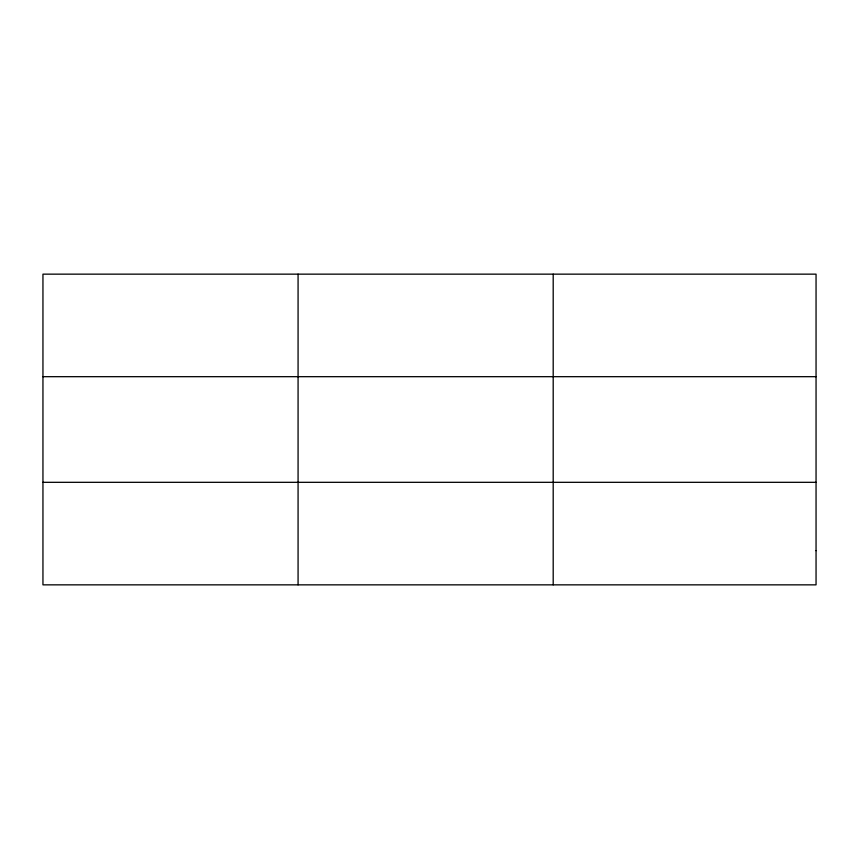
<?xml version="1.0" encoding="UTF-8"?>
<svg xmlns="http://www.w3.org/2000/svg" width="859" height="859" viewBox="0 0 859 859"><rect width="100%" height="100%" fill="white"/><g stroke="black" fill="none" stroke-linecap="round" stroke-linejoin="round"><path stroke-width="1.29" d="M298.073 584.85L298.073 274.15M553.196 584.85L553.196 274.15M42.95 376.682L816.05 376.682M42.95 482.318L816.05 482.318M816.05 550.673L816.05 584.85L42.95 584.85L42.95 274.15L816.05 274.15L816.05 550.673"/></g></svg>
